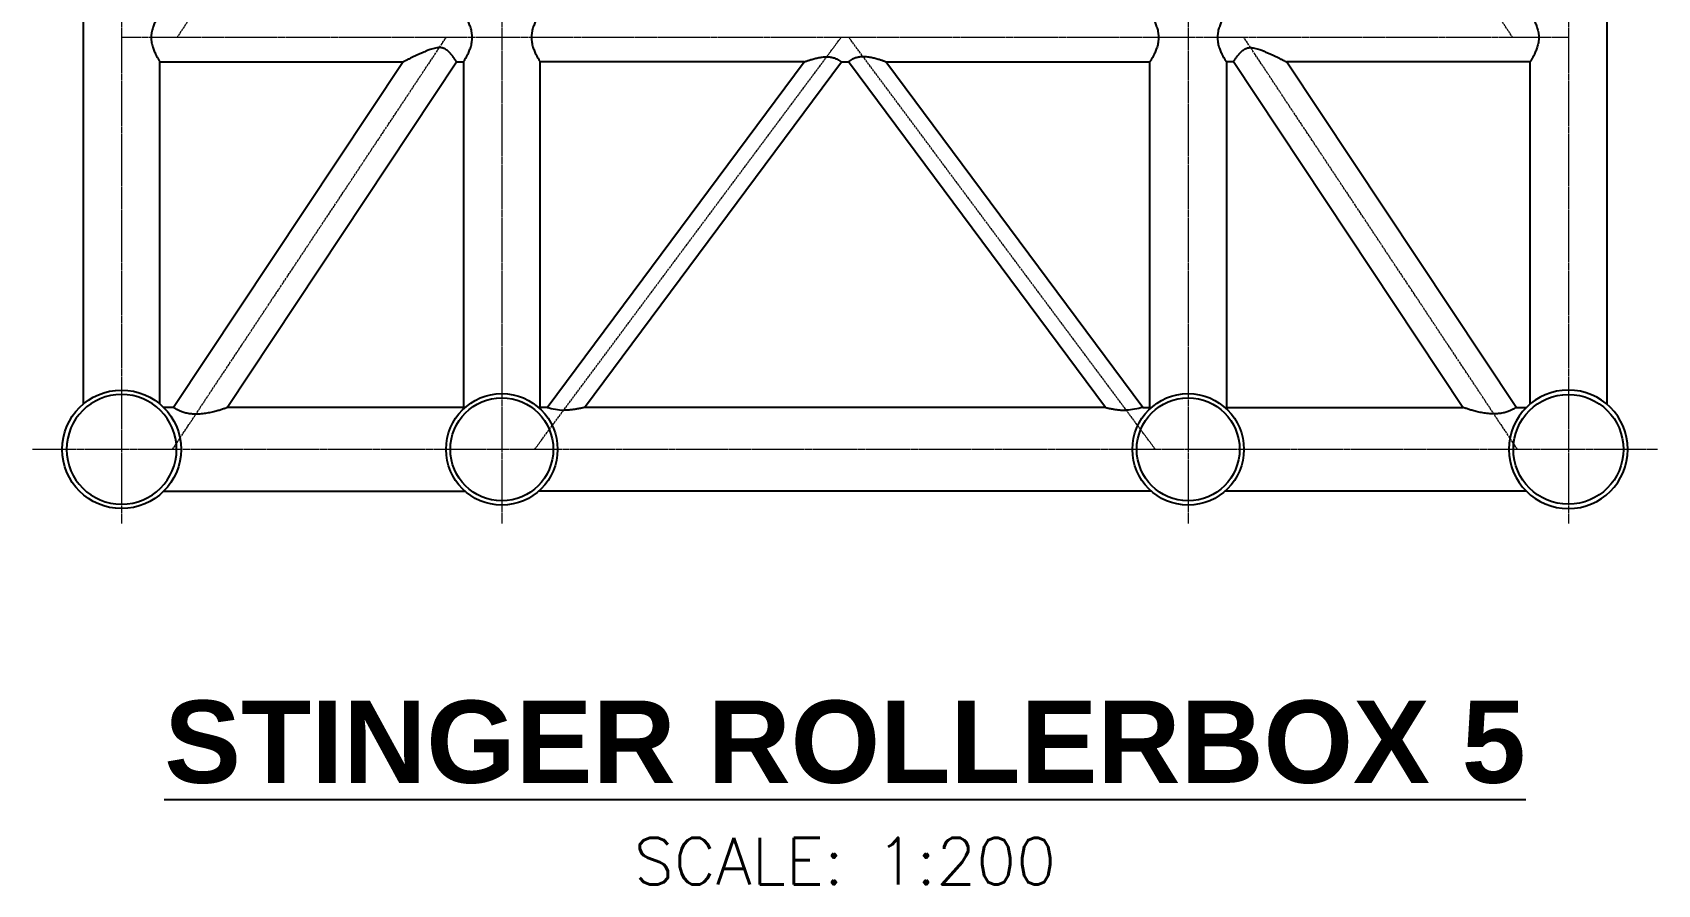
# Model space of a CAD drawing. Header units: millimetres. Extents: x 1177 to 110351, y -48371 to 8578.
# Drawn here: x 22504 to 34342, y -19170 to -12963 of the extents above; entities that cross this region are included whole.
import ezdxf

# ---------------------------------------------------------------- set-up
doc = ezdxf.new("R2010")
doc.units = ezdxf.units.MM
doc.linetypes.add('CENTER', pattern=[50.8, 31.75, -6.35, 6.35, -6.35])
doc.layers.add('CENTRELINES', color=1, linetype='CENTER', lineweight=5)
doc.layers.add('DIM', color=1, linetype='Continuous')
doc.styles.add('ARIALBOLD', font='arialbd.ttf')

# ---------------------------------------------------------------- blocks, each defined once
blk = doc.blocks.new('section_5')
for p, q in [((-5550, 5740), (-5550, 330)), ((5550, 5740), (5550, 330)), ((-4991, 2822), (-3218, 2822)), ((-4991, 330), (-4991, 2822)), ((-3218, 2822), (-4891, 305)), ((-4502, 305), (-2830, 2822)), ((-2830, 2822), (-2780, 2822)), ((-2780, 2822), (-2780, 305)), ((-2220, 305), (-2220, 2822)), ((2220, 305), (2220, 2822)), ((2780, 2822), (2780, 305)), ((2830, 2822), (2780, 2822)), ((4502, 305), (2830, 2822)), ((4991, 2822), (3218, 2822)), ((3218, 2822), (4891, 305)), ((4991, 330), (4991, 2822)), ((-4891, 305), (-4963, 305)), ((-2769, 305), (-4502, 305)), ((-2170, 305), (-2231, 305)), ((2170, 305), (2231, 305)), ((2769, 305), (4502, 305)), ((4891, 305), (4963, 305)), ((-4963, -305), (-2769, -305)), ((4963, -305), (2769, -305))]:
    blk.add_line(p, q)
at = {"extrusion": (1.83691e-16, 1, 6.12303e-17)}
for p, q in [((-298, 2822), (-2220, 2822)), ((-2170, 305), (-298, 2822)), ((-1897, 305), (-25, 2822)), ((1897, 305), (-1897, 305)), ((2231, -305), (-2231, -305))]:
    blk.add_line(p, q, dxfattribs=at)
at = {"extrusion": (-1.83691e-16, 1, 6.12303e-17)}
for p, q in [((-25, 2822), (25, 2822)), ((1897, 305), (25, 2822)), ((2170, 305), (298, 2822)), ((298, 2822), (2220, 2822))]:
    blk.add_line(p, q, dxfattribs=at)
for centre, radius in [((-2500, 0), 406), ((-2500, 0), 375), ((2500, 0), 406), ((2500, 0), 375)]:
    blk.add_circle(centre, radius)
for major_axis, start_param, end_param in [((433, 0), -3.141592653589793, 3.141592653589793), ((401, 0), 3.141593, 9.424778)]:
    blk.add_ellipse((-5270, 0), major_axis=major_axis, ratio=0.997354, start_param=start_param, end_param=end_param)
at = {"extrusion": (0, 0, -1)}
for major_axis, start_param, end_param in [((-433, 0), -3.141592653589793, 3.141592653589793), ((-401, 0), 3.141593, 9.424778)]:
    blk.add_ellipse((5270, 0), major_axis=major_axis, ratio=0.997354, start_param=start_param, end_param=end_param, dxfattribs=at)
for points, knots in [([(-4991, 3178), (-4991, 3178), (-4991, 3178), (-4991, 3176), (-4992, 3175), (-4994, 3173), (-4994, 3172), (-4997, 3168), (-4998, 3166), (-5001, 3162), (-5002, 3159), (-5005, 3153), (-5007, 3150), (-5011, 3144), (-5013, 3140), (-5017, 3133), (-5019, 3130), (-5022, 3122), (-5024, 3118), (-5028, 3109), (-5030, 3104), (-5034, 3095), (-5036, 3090), (-5040, 3080), (-5042, 3074), (-5045, 3064), (-5047, 3058), (-5049, 3047), (-5051, 3041), (-5053, 3029), (-5053, 3023), (-5054, 3015), (-5054, 3012), (-5054, 3006), (-5054, 3003), (-5054, 3000)], [833.228306, 833.228306, 833.228306, 833.228306, 850.511915, 850.511915, 867.795524, 867.795524, 885.079133, 885.079133, 902.362742, 902.362742, 919.646351, 919.646351, 936.92996, 936.92996, 954.213568, 954.213568, 971.497177, 971.497177, 988.931414, 988.931414, 1006.365652, 1006.365652, 1023.799889, 1023.799889, 1041.234126, 1041.234126, 1058.668363, 1058.668363, 1076.102601, 1076.102601, 1093.536838, 1093.536838, 1102.253957, 1102.253957, 1110.971075, 1110.971075, 1110.971075, 1110.971075]), ([(-2780, 2822), (-2780, 2822), (-2779, 2822), (-2779, 2824), (-2778, 2825), (-2777, 2827), (-2776, 2828), (-2773, 2832), (-2772, 2834), (-2769, 2838), (-2768, 2841), (-2765, 2847), (-2763, 2850), (-2759, 2856), (-2757, 2860), (-2754, 2867), (-2752, 2870), (-2748, 2878), (-2746, 2882), (-2742, 2891), (-2740, 2896), (-2736, 2905), (-2734, 2910), (-2730, 2920), (-2728, 2926), (-2725, 2936), (-2723, 2942), (-2721, 2953), (-2719, 2959), (-2718, 2971), (-2717, 2977), (-2716, 2985), (-2716, 2988), (-2716, 2994), (-2716, 2997), (-2716, 3003), (-2716, 3006), (-2716, 3012), (-2716, 3015), (-2717, 3023), (-2718, 3029), (-2719, 3041), (-2721, 3047), (-2723, 3058), (-2725, 3064), (-2728, 3074), (-2730, 3080), (-2734, 3090), (-2736, 3095), (-2740, 3104), (-2742, 3109), (-2746, 3118), (-2748, 3122), (-2752, 3130), (-2754, 3133), (-2757, 3140), (-2759, 3144), (-2763, 3150), (-2765, 3153), (-2768, 3159), (-2769, 3162), (-2772, 3166), (-2773, 3168), (-2776, 3172), (-2777, 3173), (-2778, 3175), (-2779, 3176), (-2779, 3178), (-2780, 3178), (-2780, 3178)], [277.742769, 277.742769, 277.742769, 277.742769, 295.026378, 295.026378, 312.309987, 312.309987, 329.593595, 329.593595, 346.877204, 346.877204, 364.160813, 364.160813, 381.444422, 381.444422, 398.728031, 398.728031, 416.01164, 416.01164, 433.445877, 433.445877, 450.880114, 450.880114, 468.314351, 468.314351, 485.748589, 485.748589, 503.182826, 503.182826, 520.617063, 520.617063, 538.0513, 538.0513, 546.768419, 546.768419, 555.485538, 555.485538, 564.202656, 564.202656, 572.919775, 572.919775, 590.354012, 590.354012, 607.788249, 607.788249, 625.222487, 625.222487, 642.656724, 642.656724, 660.090961, 660.090961, 677.525198, 677.525198, 694.959436, 694.959436, 712.243045, 712.243045, 729.526653, 729.526653, 746.810262, 746.810262, 764.093871, 764.093871, 781.37748, 781.37748, 798.661089, 798.661089, 815.944698, 815.944698, 833.228306, 833.228306, 833.228306, 833.228306]), ([(-2231, 3161), (-2232, 3160), (-2233, 3158), (-2235, 3153), (-2237, 3150), (-2241, 3144), (-2243, 3140), (-2246, 3133), (-2248, 3130), (-2252, 3122), (-2254, 3118), (-2258, 3109), (-2260, 3104), (-2264, 3095), (-2266, 3090), (-2270, 3080), (-2272, 3074), (-2275, 3064), (-2277, 3058), (-2279, 3047), (-2281, 3041), (-2282, 3029), (-2283, 3023), (-2284, 3015), (-2284, 3012), (-2284, 3006), (-2284, 3003), (-2284, 2997), (-2284, 2994), (-2284, 2988), (-2284, 2985), (-2283, 2977), (-2282, 2971), (-2281, 2959), (-2279, 2953), (-2277, 2942), (-2275, 2936), (-2272, 2926), (-2270, 2920), (-2266, 2910), (-2264, 2905), (-2260, 2896), (-2258, 2891), (-2254, 2882), (-2252, 2878), (-2248, 2870), (-2246, 2867), (-2243, 2860), (-2241, 2856), (-2237, 2850), (-2235, 2847), (-2232, 2841), (-2231, 2838), (-2228, 2834), (-2227, 2832), (-2224, 2828), (-2223, 2827), (-2222, 2825), (-2221, 2824), (-2221, 2822), (-2220, 2822), (-2220, 2822)], [353.2672, 353.2672, 353.2672, 353.2672, 364.160813, 364.160813, 381.444422, 381.444422, 398.728031, 398.728031, 416.01164, 416.01164, 433.445877, 433.445877, 450.880114, 450.880114, 468.314351, 468.314351, 485.748589, 485.748589, 503.182826, 503.182826, 520.617063, 520.617063, 538.0513, 538.0513, 546.768419, 546.768419, 555.485538, 555.485538, 564.202656, 564.202656, 572.919775, 572.919775, 590.354012, 590.354012, 607.788249, 607.788249, 625.222487, 625.222487, 642.656724, 642.656724, 660.090961, 660.090961, 677.525198, 677.525198, 694.959436, 694.959436, 712.243045, 712.243045, 729.526653, 729.526653, 746.810262, 746.810262, 764.093871, 764.093871, 781.37748, 781.37748, 798.661089, 798.661089, 815.944698, 815.944698, 833.228306, 833.228306, 833.228306, 833.228306]), ([(2231, 3161), (2232, 3160), (2233, 3158), (2235, 3153), (2237, 3150), (2241, 3144), (2243, 3140), (2246, 3133), (2248, 3130), (2252, 3122), (2254, 3118), (2258, 3109), (2260, 3104), (2264, 3095), (2266, 3090), (2270, 3080), (2272, 3074), (2275, 3064), (2277, 3058), (2279, 3047), (2281, 3041), (2282, 3029), (2283, 3023), (2284, 3015), (2284, 3012), (2284, 3006), (2284, 3003), (2284, 2997), (2284, 2994), (2284, 2988), (2284, 2985), (2283, 2977), (2282, 2971), (2281, 2959), (2279, 2953), (2277, 2942), (2275, 2936), (2272, 2926), (2270, 2920), (2266, 2910), (2264, 2905), (2260, 2896), (2258, 2891), (2254, 2882), (2252, 2878), (2248, 2870), (2246, 2867), (2243, 2860), (2241, 2856), (2237, 2850), (2235, 2847), (2232, 2841), (2231, 2838), (2228, 2834), (2227, 2832), (2224, 2828), (2223, 2827), (2222, 2825), (2221, 2824), (2221, 2822), (2220, 2822), (2220, 2822)], [353.2672, 353.2672, 353.2672, 353.2672, 364.160813, 364.160813, 381.444422, 381.444422, 398.728031, 398.728031, 416.01164, 416.01164, 433.445877, 433.445877, 450.880114, 450.880114, 468.314351, 468.314351, 485.748589, 485.748589, 503.182826, 503.182826, 520.617063, 520.617063, 538.0513, 538.0513, 546.768419, 546.768419, 555.485538, 555.485538, 564.202656, 564.202656, 572.919775, 572.919775, 590.354012, 590.354012, 607.788249, 607.788249, 625.222487, 625.222487, 642.656724, 642.656724, 660.090961, 660.090961, 677.525198, 677.525198, 694.959436, 694.959436, 712.243045, 712.243045, 729.526653, 729.526653, 746.810262, 746.810262, 764.093871, 764.093871, 781.37748, 781.37748, 798.661089, 798.661089, 815.944698, 815.944698, 833.228306, 833.228306, 833.228306, 833.228306]), ([(2780, 2822), (2780, 2822), (2779, 2822), (2779, 2824), (2778, 2825), (2777, 2827), (2776, 2828), (2773, 2832), (2772, 2834), (2769, 2838), (2768, 2841), (2765, 2847), (2763, 2850), (2759, 2856), (2757, 2860), (2754, 2867), (2752, 2870), (2748, 2878), (2746, 2882), (2742, 2891), (2740, 2896), (2736, 2905), (2734, 2910), (2730, 2920), (2728, 2926), (2725, 2936), (2723, 2942), (2721, 2953), (2719, 2959), (2718, 2971), (2717, 2977), (2716, 2985), (2716, 2988), (2716, 2994), (2716, 2997), (2716, 3003), (2716, 3006), (2716, 3012), (2716, 3015), (2717, 3023), (2718, 3029), (2719, 3041), (2721, 3047), (2723, 3058), (2725, 3064), (2728, 3074), (2730, 3080), (2734, 3090), (2736, 3095), (2740, 3104), (2742, 3109), (2746, 3118), (2748, 3122), (2752, 3130), (2754, 3133), (2757, 3140), (2759, 3144), (2763, 3150), (2765, 3153), (2768, 3159), (2769, 3162), (2772, 3166), (2773, 3168), (2776, 3172), (2777, 3173), (2778, 3175), (2779, 3176), (2779, 3178), (2780, 3178), (2780, 3178)], [277.742769, 277.742769, 277.742769, 277.742769, 295.026378, 295.026378, 312.309987, 312.309987, 329.593595, 329.593595, 346.877204, 346.877204, 364.160813, 364.160813, 381.444422, 381.444422, 398.728031, 398.728031, 416.01164, 416.01164, 433.445877, 433.445877, 450.880114, 450.880114, 468.314351, 468.314351, 485.748589, 485.748589, 503.182826, 503.182826, 520.617063, 520.617063, 538.0513, 538.0513, 546.768419, 546.768419, 555.485538, 555.485538, 564.202656, 564.202656, 572.919775, 572.919775, 590.354012, 590.354012, 607.788249, 607.788249, 625.222487, 625.222487, 642.656724, 642.656724, 660.090961, 660.090961, 677.525198, 677.525198, 694.959436, 694.959436, 712.243045, 712.243045, 729.526653, 729.526653, 746.810262, 746.810262, 764.093871, 764.093871, 781.37748, 781.37748, 798.661089, 798.661089, 815.944698, 815.944698, 833.228306, 833.228306, 833.228306, 833.228306]), ([(4991, 3178), (4991, 3178), (4991, 3178), (4991, 3176), (4992, 3175), (4994, 3173), (4994, 3172), (4997, 3168), (4998, 3166), (5001, 3162), (5002, 3159), (5005, 3153), (5007, 3150), (5011, 3144), (5013, 3140), (5017, 3133), (5019, 3130), (5022, 3122), (5024, 3118), (5028, 3109), (5030, 3104), (5034, 3095), (5036, 3090), (5040, 3080), (5042, 3074), (5045, 3064), (5047, 3058), (5049, 3047), (5051, 3041), (5053, 3029), (5053, 3023), (5054, 3015), (5054, 3012), (5054, 3006), (5054, 3003), (5054, 3000)], [833.228306, 833.228306, 833.228306, 833.228306, 850.511915, 850.511915, 867.795524, 867.795524, 885.079133, 885.079133, 902.362742, 902.362742, 919.646351, 919.646351, 936.92996, 936.92996, 954.213568, 954.213568, 971.497177, 971.497177, 988.931414, 988.931414, 1006.365652, 1006.365652, 1023.799889, 1023.799889, 1041.234126, 1041.234126, 1058.668363, 1058.668363, 1076.102601, 1076.102601, 1093.536838, 1093.536838, 1102.253957, 1102.253957, 1110.971075, 1110.971075, 1110.971075, 1110.971075]), ([(-5054, 3000), (-5054, 2997), (-5054, 2994), (-5054, 2988), (-5054, 2985), (-5053, 2977), (-5053, 2971), (-5051, 2959), (-5049, 2953), (-5047, 2942), (-5045, 2936), (-5042, 2926), (-5040, 2920), (-5036, 2910), (-5034, 2905), (-5030, 2896), (-5028, 2891), (-5024, 2882), (-5022, 2878), (-5019, 2870), (-5017, 2867), (-5013, 2860), (-5011, 2856), (-5007, 2850), (-5005, 2847), (-5002, 2841), (-5001, 2838), (-4998, 2834), (-4997, 2832), (-4994, 2828), (-4994, 2827), (-4992, 2825), (-4991, 2824), (-4991, 2822), (-4991, 2822), (-4991, 2822)], [0, 0, 0, 0, 8.717119, 8.717119, 17.434237, 17.434237, 34.868475, 34.868475, 52.302712, 52.302712, 69.736949, 69.736949, 87.171186, 87.171186, 104.605424, 104.605424, 122.039661, 122.039661, 139.473898, 139.473898, 156.757507, 156.757507, 174.041116, 174.041116, 191.324725, 191.324725, 208.608333, 208.608333, 225.891942, 225.891942, 243.175551, 243.175551, 260.45916, 260.45916, 277.742769, 277.742769, 277.742769, 277.742769]), ([(5054, 3000), (5054, 2997), (5054, 2994), (5054, 2988), (5054, 2985), (5053, 2977), (5053, 2971), (5051, 2959), (5049, 2953), (5047, 2942), (5045, 2936), (5042, 2926), (5040, 2920), (5036, 2910), (5034, 2905), (5030, 2896), (5028, 2891), (5024, 2882), (5022, 2878), (5019, 2870), (5017, 2867), (5013, 2860), (5011, 2856), (5007, 2850), (5005, 2847), (5002, 2841), (5001, 2838), (4998, 2834), (4997, 2832), (4994, 2828), (4994, 2827), (4992, 2825), (4991, 2824), (4991, 2822), (4991, 2822), (4991, 2822)], [0, 0, 0, 0, 8.717119, 8.717119, 17.434237, 17.434237, 34.868475, 34.868475, 52.302712, 52.302712, 69.736949, 69.736949, 87.171186, 87.171186, 104.605424, 104.605424, 122.039661, 122.039661, 139.473898, 139.473898, 156.757507, 156.757507, 174.041116, 174.041116, 191.324725, 191.324725, 208.608333, 208.608333, 225.891942, 225.891942, 243.175551, 243.175551, 260.45916, 260.45916, 277.742769, 277.742769, 277.742769, 277.742769]), ([(-2830, 2822), (-2830, 2822), (-2830, 2822), (-2830, 2823), (-2831, 2824), (-2832, 2826), (-2833, 2828), (-2835, 2831), (-2836, 2833), (-2839, 2837), (-2841, 2839), (-2844, 2844), (-2846, 2847), (-2850, 2853), (-2852, 2856), (-2857, 2862), (-2859, 2865), (-2863, 2870), (-2865, 2872), (-2867, 2875), (-2869, 2877), (-2872, 2880), (-2873, 2882), (-2876, 2885), (-2878, 2887), (-2881, 2891), (-2883, 2893), (-2886, 2896), (-2888, 2898), (-2892, 2901), (-2894, 2903), (-2898, 2906), (-2900, 2908), (-2904, 2910), (-2905, 2912), (-2909, 2914), (-2911, 2915), (-2915, 2918), (-2917, 2919), (-2922, 2921), (-2924, 2921), (-2929, 2923), (-2931, 2924), (-2936, 2925), (-2938, 2925), (-2943, 2926), (-2945, 2926), (-2950, 2927), (-2952, 2927), (-2958, 2927), (-2961, 2926), (-2967, 2926), (-2970, 2926), (-2980, 2924), (-2987, 2923), (-3000, 2919), (-3006, 2917), (-3019, 2913), (-3025, 2911), (-3034, 2908), (-3038, 2906), (-3046, 2903), (-3050, 2901), (-3059, 2898), (-3063, 2896), (-3071, 2893), (-3075, 2891), (-3083, 2888), (-3087, 2886), (-3095, 2882), (-3099, 2880), (-3106, 2877), (-3110, 2875), (-3117, 2872), (-3121, 2870), (-3131, 2865), (-3138, 2862), (-3149, 2857), (-3152, 2855), (-3159, 2852), (-3162, 2850), (-3169, 2847), (-3172, 2845), (-3178, 2842), (-3181, 2841), (-3187, 2838), (-3189, 2837), (-3195, 2834), (-3197, 2833), (-3201, 2831), (-3202, 2830), (-3204, 2829), (-3206, 2829), (-3208, 2827), (-3209, 2827), (-3211, 2826), (-3212, 2825), (-3214, 2824), (-3215, 2824), (-3216, 2823), (-3217, 2823), (-3217, 2823), (-3218, 2822), (-3218, 2822), (-3218, 2822), (-3218, 2822)], [249.197121, 249.197121, 249.197121, 249.197121, 265.61801, 265.61801, 282.038899, 282.038899, 298.459788, 298.459788, 314.880676, 314.880676, 331.301565, 331.301565, 347.722454, 347.722454, 364.143343, 364.143343, 380.564232, 380.564232, 388.42663, 388.42663, 396.289028, 396.289028, 404.151426, 404.151426, 412.013824, 412.013824, 419.876221, 419.876221, 427.738619, 427.738619, 435.601017, 435.601017, 443.463415, 443.463415, 450.329768, 450.329768, 457.196122, 457.196122, 464.062475, 464.062475, 470.928828, 470.928828, 477.795182, 477.795182, 484.661535, 484.661535, 491.527888, 491.527888, 498.394241, 498.394241, 507.739177, 507.739177, 517.084113, 517.084113, 535.773985, 535.773985, 554.463857, 554.463857, 573.153729, 573.153729, 585.836556, 585.836556, 598.519383, 598.519383, 611.20221, 611.20221, 623.885036, 623.885036, 636.567863, 636.567863, 649.25069, 649.25069, 661.933517, 661.933517, 674.616344, 674.616344, 699.36972, 699.36972, 711.746409, 711.746409, 724.123097, 724.123097, 736.499785, 736.499785, 748.876473, 748.876473, 761.253162, 761.253162, 773.62985, 773.62985, 781.092437, 781.092437, 788.555023, 788.555023, 796.01761, 796.01761, 803.480196, 803.480196, 810.942783, 810.942783, 818.40537, 818.40537, 825.867956, 825.867956, 833.330543, 833.330543, 833.330543, 833.330543]), ([(-298, 2822), (-298, 2822), (-298, 2822), (-297, 2823), (-296, 2823), (-293, 2824), (-292, 2824), (-289, 2826), (-287, 2826), (-283, 2828), (-281, 2828), (-276, 2830), (-273, 2831), (-268, 2833), (-265, 2833), (-260, 2835), (-257, 2836), (-250, 2838), (-246, 2840), (-237, 2842), (-232, 2844), (-218, 2848), (-208, 2850), (-192, 2854), (-187, 2855), (-176, 2856), (-171, 2857), (-160, 2859), (-155, 2859), (-144, 2860), (-139, 2860), (-133, 2860)], [557.100152, 557.100152, 557.100152, 557.100152, 567.903388, 567.903388, 578.706624, 578.706624, 589.509861, 589.509861, 600.313097, 600.313097, 611.116334, 611.116334, 621.91957, 621.91957, 632.722806, 632.722806, 643.526043, 643.526043, 659.169939, 659.169939, 674.813836, 674.813836, 706.101629, 706.101629, 721.745525, 721.745525, 737.389421, 737.389421, 753.033318, 753.033318, 768.677214, 768.677214, 768.677214, 768.677214]), ([(-133, 2860), (-130, 2860), (-126, 2860), (-118, 2859), (-114, 2859), (-107, 2858), (-103, 2858), (-95, 2856), (-92, 2855), (-84, 2853), (-81, 2852), (-74, 2850), (-71, 2849), (-65, 2846), (-62, 2845), (-57, 2843), (-54, 2841), (-50, 2839), (-48, 2838), (-44, 2835), (-42, 2834), (-38, 2832), (-37, 2831), (-34, 2829), (-33, 2828), (-31, 2826), (-30, 2826), (-28, 2824), (-27, 2824), (-26, 2823), (-26, 2823), (-25, 2822), (-25, 2822), (-25, 2822)], [0, 0, 0, 0, 11.261471, 11.261471, 22.522943, 22.522943, 33.784414, 33.784414, 45.045885, 45.045885, 56.307357, 56.307357, 67.568828, 67.568828, 78.830299, 78.830299, 90.09177, 90.09177, 100.425492, 100.425492, 110.759214, 110.759214, 121.092936, 121.092936, 131.426657, 131.426657, 141.760379, 141.760379, 152.094101, 152.094101, 162.427823, 162.427823, 172.761544, 172.761544, 172.761544, 172.761544]), ([(133, 2860), (130, 2860), (126, 2860), (118, 2859), (114, 2859), (107, 2858), (103, 2858), (95, 2856), (92, 2855), (84, 2853), (81, 2852), (74, 2850), (71, 2849), (65, 2846), (62, 2845), (57, 2843), (54, 2841), (50, 2839), (48, 2838), (44, 2835), (42, 2834), (38, 2832), (37, 2831), (34, 2829), (33, 2828), (31, 2826), (30, 2826), (28, 2824), (27, 2824), (26, 2823), (26, 2823), (25, 2822), (25, 2822), (25, 2822)], [0, 0, 0, 0, 11.261471, 11.261471, 22.522943, 22.522943, 33.784414, 33.784414, 45.045885, 45.045885, 56.307357, 56.307357, 67.568828, 67.568828, 78.830299, 78.830299, 90.09177, 90.09177, 100.425492, 100.425492, 110.759214, 110.759214, 121.092936, 121.092936, 131.426657, 131.426657, 141.760379, 141.760379, 152.094101, 152.094101, 162.427823, 162.427823, 172.761544, 172.761544, 172.761544, 172.761544]), ([(298, 2822), (298, 2822), (298, 2822), (297, 2823), (296, 2823), (293, 2824), (292, 2824), (289, 2826), (287, 2826), (283, 2828), (281, 2828), (276, 2830), (273, 2831), (268, 2833), (265, 2833), (260, 2835), (257, 2836), (250, 2838), (246, 2840), (237, 2842), (232, 2844), (218, 2848), (208, 2850), (192, 2854), (187, 2855), (176, 2856), (171, 2857), (160, 2859), (155, 2859), (144, 2860), (139, 2860), (133, 2860)], [557.100152, 557.100152, 557.100152, 557.100152, 567.903388, 567.903388, 578.706624, 578.706624, 589.509861, 589.509861, 600.313097, 600.313097, 611.116334, 611.116334, 621.91957, 621.91957, 632.722806, 632.722806, 643.526043, 643.526043, 659.169939, 659.169939, 674.813836, 674.813836, 706.101629, 706.101629, 721.745525, 721.745525, 737.389421, 737.389421, 753.033318, 753.033318, 768.677214, 768.677214, 768.677214, 768.677214]), ([(2830, 2822), (2830, 2822), (2830, 2822), (2830, 2823), (2831, 2824), (2832, 2826), (2833, 2828), (2835, 2831), (2836, 2833), (2839, 2837), (2841, 2839), (2844, 2844), (2846, 2847), (2850, 2853), (2852, 2856), (2857, 2862), (2859, 2865), (2863, 2870), (2865, 2872), (2867, 2875), (2869, 2877), (2872, 2880), (2873, 2882), (2876, 2885), (2878, 2887), (2881, 2891), (2883, 2893), (2886, 2896), (2888, 2898), (2892, 2901), (2894, 2903), (2898, 2906), (2900, 2908), (2904, 2910), (2905, 2912), (2909, 2914), (2911, 2915), (2915, 2918), (2917, 2919), (2922, 2921), (2924, 2921), (2929, 2923), (2931, 2924), (2936, 2925), (2938, 2925), (2943, 2926), (2945, 2926), (2950, 2927), (2952, 2927), (2958, 2927), (2961, 2926), (2967, 2926), (2970, 2926), (2980, 2924), (2987, 2923), (3000, 2919), (3006, 2917), (3019, 2913), (3025, 2911), (3034, 2908), (3038, 2906), (3046, 2903), (3050, 2901), (3059, 2898), (3063, 2896), (3071, 2893), (3075, 2891), (3083, 2888), (3087, 2886), (3095, 2882), (3099, 2880), (3106, 2877), (3110, 2875), (3117, 2872), (3121, 2870), (3131, 2865), (3138, 2862), (3149, 2857), (3152, 2855), (3159, 2852), (3162, 2850), (3169, 2847), (3172, 2845), (3178, 2842), (3181, 2841), (3187, 2838), (3189, 2837), (3195, 2834), (3197, 2833), (3201, 2831), (3202, 2830), (3204, 2829), (3206, 2829), (3208, 2827), (3209, 2827), (3211, 2826), (3212, 2825), (3214, 2824), (3215, 2824), (3216, 2823), (3217, 2823), (3217, 2823), (3218, 2822), (3218, 2822), (3218, 2822), (3218, 2822)], [249.197121, 249.197121, 249.197121, 249.197121, 265.61801, 265.61801, 282.038899, 282.038899, 298.459788, 298.459788, 314.880676, 314.880676, 331.301565, 331.301565, 347.722454, 347.722454, 364.143343, 364.143343, 380.564232, 380.564232, 388.42663, 388.42663, 396.289028, 396.289028, 404.151426, 404.151426, 412.013824, 412.013824, 419.876221, 419.876221, 427.738619, 427.738619, 435.601017, 435.601017, 443.463415, 443.463415, 450.329768, 450.329768, 457.196122, 457.196122, 464.062475, 464.062475, 470.928828, 470.928828, 477.795182, 477.795182, 484.661535, 484.661535, 491.527888, 491.527888, 498.394241, 498.394241, 507.739177, 507.739177, 517.084113, 517.084113, 535.773985, 535.773985, 554.463857, 554.463857, 573.153729, 573.153729, 585.836556, 585.836556, 598.519383, 598.519383, 611.20221, 611.20221, 623.885036, 623.885036, 636.567863, 636.567863, 649.25069, 649.25069, 661.933517, 661.933517, 674.616344, 674.616344, 699.36972, 699.36972, 711.746409, 711.746409, 724.123097, 724.123097, 736.499785, 736.499785, 748.876473, 748.876473, 761.253162, 761.253162, 773.62985, 773.62985, 781.092437, 781.092437, 788.555023, 788.555023, 796.01761, 796.01761, 803.480196, 803.480196, 810.942783, 810.942783, 818.40537, 818.40537, 825.867956, 825.867956, 833.330543, 833.330543, 833.330543, 833.330543]), ([(-4891, 305), (-4891, 305), (-4890, 305), (-4890, 304), (-4889, 304), (-4887, 303), (-4886, 302), (-4883, 301), (-4882, 300), (-4878, 298), (-4876, 296), (-4872, 294), (-4869, 293), (-4864, 290), (-4861, 289), (-4855, 286), (-4852, 284), (-4845, 281), (-4841, 280), (-4833, 276), (-4829, 275), (-4819, 272), (-4815, 270), (-4805, 268), (-4799, 266), (-4789, 264), (-4783, 263), (-4772, 261), (-4767, 261), (-4755, 260), (-4750, 259), (-4738, 259), (-4733, 258), (-4721, 258), (-4714, 259), (-4700, 259), (-4694, 260), (-4680, 261), (-4673, 262), (-4660, 264), (-4653, 265), (-4646, 266)], [254.198813, 254.198813, 254.198813, 254.198813, 269.448465, 269.448465, 284.698118, 284.698118, 299.94777, 299.94777, 315.197422, 315.197422, 330.447075, 330.447075, 345.696727, 345.696727, 360.94638, 360.94638, 376.196032, 376.196032, 392.721231, 392.721231, 409.24643, 409.24643, 425.77163, 425.77163, 442.296829, 442.296829, 458.822028, 458.822028, 475.347227, 475.347227, 491.872427, 491.872427, 508.397626, 508.397626, 528.074754, 528.074754, 547.751883, 547.751883, 567.429011, 567.429011, 587.046997, 587.046997, 587.046997, 587.046997]), ([(-4646, 266), (-4646, 266), (-4646, 266), (-4640, 267), (-4633, 268), (-4620, 271), (-4614, 272), (-4602, 275), (-4596, 277), (-4584, 280), (-4579, 281), (-4569, 284), (-4564, 285), (-4555, 288), (-4550, 289), (-4542, 292), (-4538, 293), (-4530, 296), (-4526, 297), (-4520, 299), (-4517, 300), (-4511, 302), (-4509, 302), (-4506, 304), (-4504, 304), (-4502, 305), (-4502, 305), (-4502, 305)], [587.046997, 587.046997, 587.046997, 587.046997, 587.10614, 587.10614, 606.783269, 606.783269, 626.460397, 626.460397, 646.137526, 646.137526, 665.814654, 665.814654, 683.266834, 683.266834, 700.719014, 700.719014, 718.171194, 718.171194, 735.623375, 735.623375, 753.075555, 753.075555, 770.527735, 770.527735, 787.979915, 787.979915, 805.432095, 805.432095, 805.432095, 805.432095]), ([(-1897, 305), (-1897, 305), (-1898, 305), (-1899, 305), (-1900, 304), (-1902, 304), (-1904, 304), (-1907, 303), (-1909, 302), (-1914, 301), (-1916, 301), (-1921, 300), (-1924, 299), (-1930, 298), (-1932, 297), (-1939, 296), (-1942, 296), (-1948, 294), (-1952, 294), (-1960, 292), (-1964, 292), (-1972, 290), (-1977, 290), (-1985, 289), (-1990, 288), (-1999, 287), (-2004, 287), (-2013, 286), (-2017, 286), (-2027, 285), (-2031, 285), (-2040, 285), (-2045, 285), (-2049, 285)], [553.204085, 553.204085, 553.204085, 553.204085, 564.795307, 564.795307, 576.386529, 576.386529, 587.977751, 587.977751, 599.568973, 599.568973, 611.160195, 611.160195, 622.751418, 622.751418, 634.34264, 634.34264, 645.933862, 645.933862, 659.17322, 659.17322, 672.412578, 672.412578, 685.651936, 685.651936, 698.891294, 698.891294, 712.130652, 712.130652, 725.37001, 725.37001, 738.609368, 738.609368, 751.848726, 751.848726, 751.848726, 751.848726]), ([(1897, 305), (1897, 305), (1898, 305), (1899, 305), (1900, 304), (1902, 304), (1904, 304), (1907, 303), (1909, 302), (1914, 301), (1916, 301), (1921, 300), (1924, 299), (1930, 298), (1932, 297), (1939, 296), (1942, 296), (1948, 294), (1952, 294), (1960, 292), (1964, 292), (1972, 290), (1977, 290), (1985, 289), (1990, 288), (1999, 287), (2004, 287), (2013, 286), (2017, 286), (2027, 285), (2031, 285), (2040, 285), (2045, 285), (2049, 285)], [553.204085, 553.204085, 553.204085, 553.204085, 564.795307, 564.795307, 576.386529, 576.386529, 587.977751, 587.977751, 599.568973, 599.568973, 611.160195, 611.160195, 622.751418, 622.751418, 634.34264, 634.34264, 645.933862, 645.933862, 659.17322, 659.17322, 672.412578, 672.412578, 685.651936, 685.651936, 698.891294, 698.891294, 712.130652, 712.130652, 725.37001, 725.37001, 738.609368, 738.609368, 751.848726, 751.848726, 751.848726, 751.848726]), ([(4646, 266), (4646, 266), (4646, 266), (4640, 267), (4633, 268), (4620, 271), (4614, 272), (4602, 275), (4596, 277), (4584, 280), (4579, 281), (4569, 284), (4564, 285), (4555, 288), (4550, 289), (4542, 292), (4538, 293), (4530, 296), (4526, 297), (4520, 299), (4517, 300), (4511, 302), (4509, 302), (4506, 304), (4504, 304), (4502, 305), (4502, 305), (4502, 305)], [587.046997, 587.046997, 587.046997, 587.046997, 587.10614, 587.10614, 606.783269, 606.783269, 626.460397, 626.460397, 646.137526, 646.137526, 665.814654, 665.814654, 683.266834, 683.266834, 700.719014, 700.719014, 718.171194, 718.171194, 735.623375, 735.623375, 753.075555, 753.075555, 770.527735, 770.527735, 787.979915, 787.979915, 805.432095, 805.432095, 805.432095, 805.432095]), ([(4891, 305), (4891, 305), (4890, 305), (4890, 304), (4889, 304), (4887, 303), (4886, 302), (4883, 301), (4882, 300), (4878, 298), (4876, 296), (4872, 294), (4869, 293), (4864, 290), (4861, 289), (4855, 286), (4852, 284), (4845, 281), (4841, 280), (4833, 276), (4829, 275), (4819, 272), (4815, 270), (4805, 268), (4799, 266), (4789, 264), (4783, 263), (4772, 261), (4767, 261), (4755, 260), (4750, 259), (4738, 259), (4733, 258), (4721, 258), (4714, 259), (4700, 259), (4694, 260), (4680, 261), (4673, 262), (4660, 264), (4653, 265), (4646, 266)], [254.198813, 254.198813, 254.198813, 254.198813, 269.448465, 269.448465, 284.698118, 284.698118, 299.94777, 299.94777, 315.197422, 315.197422, 330.447075, 330.447075, 345.696727, 345.696727, 360.94638, 360.94638, 376.196032, 376.196032, 392.721231, 392.721231, 409.24643, 409.24643, 425.77163, 425.77163, 442.296829, 442.296829, 458.822028, 458.822028, 475.347227, 475.347227, 491.872427, 491.872427, 508.397626, 508.397626, 528.074754, 528.074754, 547.751883, 547.751883, 567.429011, 567.429011, 587.046997, 587.046997, 587.046997, 587.046997])]:
    blk.add_open_spline(points, degree=3, knots=knots)
at = {"ltscale": 0.5}
for points in [[(-2170, 305), (-2130, 295), (-2090, 286), (-2049, 285)], [(2170, 305), (2130, 295), (2090, 286), (2049, 285)]]:
    blk.add_open_spline(points, degree=3, dxfattribs=at)
at = {"layer": 'CENTRELINES', "color": 1, "linetype": 'CENTER', "ltscale": 0.4}
for p, q in [((-2500, 10890), (-2500, -540)), ((2500, 10890), (2500, -540)), ((-5270, 6600), (-5270, -540)), ((5270, 6600), (5270, -540)), ((-4865, 3000), (-2854, 6000)), ((4865, 3000), (2854, 6000)), ((5270, 3000), (-5270, 3000)), ((-4899, 0), (-2906, 3000)), ((4899, 0), (2906, 3000)), ((5919, 0), (-5919, 0))]:
    blk.add_line(p, q, dxfattribs=at)
at = {"layer": 'CENTRELINES', "color": 1, "linetype": 'CENTER', "ltscale": 0.4, "extrusion": (1.83691e-16, 1, 6.12303e-17)}
blk.add_line((-2261, 0), (-29, 3000), dxfattribs=at)
at = {"layer": 'CENTRELINES', "color": 1, "linetype": 'CENTER', "ltscale": 0.4, "extrusion": (-1.83691e-16, 1, 6.12303e-17)}
blk.add_line((2261, 0), (29, 3000), dxfattribs=at)

msp = doc.modelspace()

# ---------------------------------------------------------------- block references
msp.add_blockref('section_5', (28422.7, -16000))

# ---------------------------------------------------------------- texts
at = {"layer": 'DIM', "color": 3, "insert": (28422.7, -18500), "char_height": 600, "attachment_point": 5, "style": 'ARIALBOLD'}
msp.add_mtext('{\\L\\A1;STINGER ROLLERBOX 5\\P}\\C2;\\Fromans|c0;\\H0.5667x;\\A1;SCALE: 1:200', dxfattribs=at)

doc.saveas('drawing.dxf')
